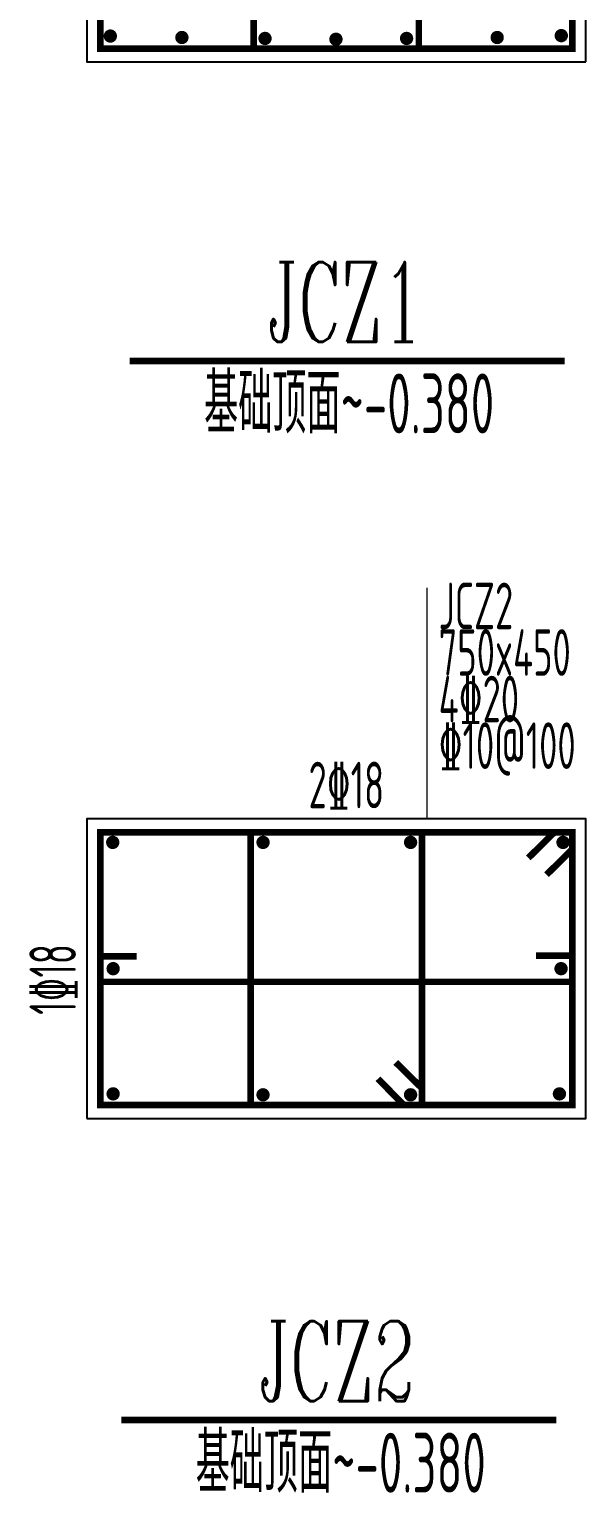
# Model space of a CAD drawing. Extents: x 9752569 to 9923256, y 1590558 to 2510207.
# Drawn here: x 9881368 to 9887643, y 2293511 to 2310009 of the extents above; entities that cross this region are included whole.
import ezdxf
from ezdxf.enums import TextEntityAlignment as Align

# ---------------------------------------------------------------- set-up
doc = ezdxf.new("R2010")
doc.units = 0
doc.header["$LTSCALE"] = 1000
doc.header["$MEASUREMENT"] = 0
doc.layers.get('0').update_dxf_attribs({"linetype": 'CONTINUOUS'})
doc.layers.add('REIN', color=1, linetype='CONTINUOUS')
doc.layers.add('基础', color=2, linetype='CONTINUOUS')
doc.layers.add('柱集中标注', color=2, linetype='CONTINUOUS', lineweight=18)
doc.styles.add('_TCH_LABEL', font='COMPLEX', dxfattribs={"bigfont": 'GBCBIG'})
doc.styles.add('TSSD_REIN', font='atssdeng.shx', dxfattribs={"width": 0.7, "bigfont": 'atssdchn.shx'})

# ---------------------------------------------------------------- blocks, each defined once
blk = doc.blocks.new('32f135g5h')
at = {"layer": 'REIN', "const_width": 50}
for points in [[(9890450, 2308716), (9890450, 2314516), (9886900, 2314516), (9886900, 2308716)], [(9889295, 2308716), (9888054, 2308716), (9888054, 2314516), (9889295, 2314516)], [(9886900, 2300776), (9890450, 2300776), (9890450, 2302826), (9886900, 2302826)], [(9888032, 2302826), (9889318, 2302826), (9889318, 2300776), (9888032, 2300776)]]:
    blk.add_lwpolyline(points, close=True, dxfattribs=at)
for points in [[(9887001, 2308810, -1), (9886951, 2308810, -1)], [(9887514, 2308824, -1), (9887514, 2308774, -1)], [(9888139, 2308817, -1), (9888139, 2308767, -1)], [(9888672, 2308811, -1), (9888672, 2308761, -1)], [(9889203, 2308817, -1), (9889203, 2308767, -1)], [(9889884, 2308824, -1), (9889884, 2308774, -1)], [(9890391, 2308813, -1), (9890341, 2308813, -1)], [(9886994, 2302725, -1), (9886994, 2302775, -1)], [(9888124, 2302725, -1), (9888124, 2302775, -1)], [(9889233, 2302725, -1), (9889233, 2302775, -1)], [(9890379, 2302725, -1), (9890379, 2302775, -1)], [(9886997, 2301776, -1), (9886997, 2301826, -1)], [(9890364, 2301776, 1), (9890364, 2301826, 1)], [(9886997, 2300835, -1), (9886997, 2300885, -1)], [(9888124, 2300878, 1), (9888124, 2300828, 1)], [(9889233, 2300878, 1), (9889233, 2300828, 1)], [(9890352, 2300835, 1), (9890352, 2300885, 1)]]:
    blk.add_lwpolyline(points, format="xyb", close=True, dxfattribs=at)
for points in [[(9890255, 2302507), (9890450, 2302699), (9890450, 2302826), (9890314, 2302826), (9890118, 2302633)], [(9890177, 2301898), (9890450, 2301898), (9890450, 2301702), (9886900, 2301702), (9886900, 2301894), (9887174, 2301894)], [(9889122, 2301096), (9889318, 2300903), (9889318, 2300776), (9889181, 2300776), (9888988, 2300974)]]:
    blk.add_lwpolyline(points, dxfattribs=at)
at = {"layer": '基础'}
for points in [[(9890550, 2308616), (9890550, 2314616), (9886800, 2314616), (9886800, 2308616)], [(9886800, 2300676), (9890550, 2300676), (9890550, 2302926), (9886800, 2302926)]]:
    blk.add_lwpolyline(points, close=True, dxfattribs=at)
at = {"layer": '柱集中标注'}
blk.add_line((9889357, 2302926), (9889357, 2304662), dxfattribs=at)
at = {"layer": '柱集中标注', "const_width": 50}
for points in [[(9887122, 2306369), (9890392, 2306369)], [(9887059, 2298408), (9890328, 2298408)]]:
    blk.add_lwpolyline(points, dxfattribs=at)
at = {"layer": '柱集中标注', "width": 0.6}
for s, height, style, p in [('JCZ1', 600, '_TCH_LABEL', (9888742, 2306511)), ('基础顶面~-0.380', 450, 'TSSD_REIN', (9888771, 2305824)), ('JCZ2', 600, '_TCH_LABEL', (9888679, 2298551)), ('基础顶面~-0.380', 450, 'TSSD_REIN', (9888708, 2297863))]:
    blk.add_text(s, height=height, dxfattribs=dict(at, style=style)).set_placement(p, align=Align.CENTER)
at = {"layer": '柱集中标注', "style": 'TSSD_REIN', "width": 0.6}
for s, p in [('JCZ2', (9889444, 2304352)), ('750x450', (9889444, 2304002)), ('4%%13220', (9889444, 2303652)), ('%%13210@100', (9889444, 2303302)), ('2%%13218', (9888466, 2303006))]:
    blk.add_text(s, height=350, dxfattribs=at).set_placement(p)
blk.add_text('1%%13218', height=350, rotation=90, dxfattribs=at).set_placement((9886718, 2301454))

msp = doc.modelspace()

# ---------------------------------------------------------------- block references
at = {"xscale": 1.5, "yscale": 1.5, "zscale": 1.5}
msp.add_blockref('32f135g5h', (-4948181.5, -1153282.3), dxfattribs=at)

doc.saveas('drawing.dxf')
